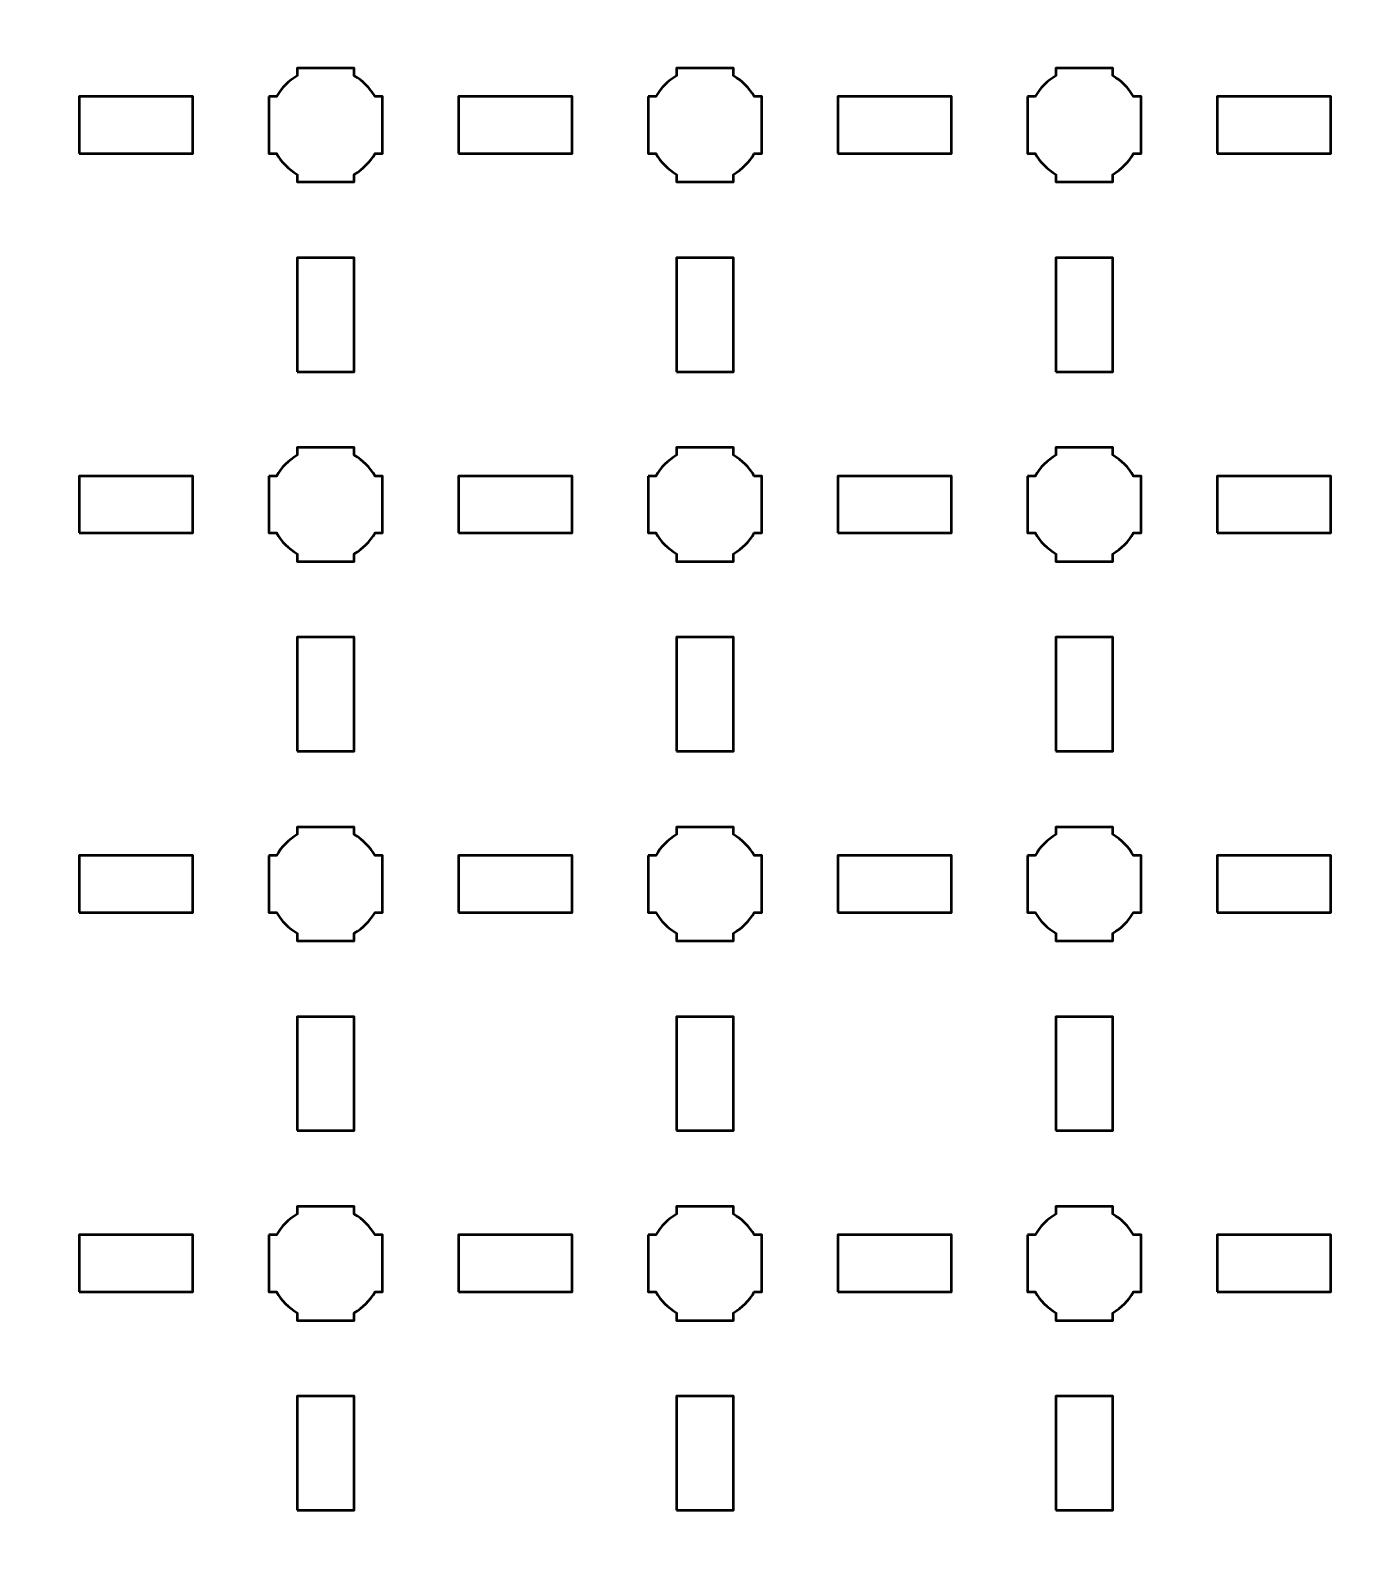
# Model space of a CAD drawing. Header units: centimetres. Extents: x -40.1 to 19.1, y -44.5 to 14.8.
# Drawn here: x -33.06 to -26, y -37.3 to -29.35 of the extents above; entities that cross this region are included whole.
import ezdxf

# ---------------------------------------------------------------- set-up
doc = ezdxf.new("R2010")
doc.units = ezdxf.units.CM
doc.header["$MEASUREMENT"] = 0
doc.layers.add('Layer 1', color=7, linetype='Continuous')

msp = doc.modelspace()

# ---------------------------------------------------------------- linework, layer by layer
at = {"layer": 'Layer 1', "lineweight": 53}
for points in [[(-32.8, -30), (-32.2, -30), (-32.2, -29.7), (-32.8, -29.7), (-32.8, -30)], [(-30.8, -30), (-30.2, -30), (-30.2, -29.7), (-30.8, -29.7), (-30.8, -30)], [(-28.8, -30), (-28.2, -30), (-28.2, -29.7), (-28.8, -29.7), (-28.8, -30)], [(-26.8, -30), (-26.2, -30), (-26.2, -29.7), (-26.8, -29.7), (-26.8, -30)], [(-31.65, -31.15), (-31.35, -31.15), (-31.35, -30.55), (-31.65, -30.55), (-31.65, -31.15)], [(-29.65, -31.15), (-29.35, -31.15), (-29.35, -30.55), (-29.65, -30.55), (-29.65, -31.15)], [(-27.65, -31.15), (-27.35, -31.15), (-27.35, -30.55), (-27.65, -30.55), (-27.65, -31.15)], [(-32.8, -32), (-32.2, -32), (-32.2, -31.7), (-32.8, -31.7), (-32.8, -32)], [(-30.8, -32), (-30.2, -32), (-30.2, -31.7), (-30.8, -31.7), (-30.8, -32)], [(-28.8, -32), (-28.2, -32), (-28.2, -31.7), (-28.8, -31.7), (-28.8, -32)], [(-26.8, -32), (-26.2, -32), (-26.2, -31.7), (-26.8, -31.7), (-26.8, -32)], [(-31.65, -33.15), (-31.35, -33.15), (-31.35, -32.55), (-31.65, -32.55), (-31.65, -33.15)], [(-29.65, -33.15), (-29.35, -33.15), (-29.35, -32.55), (-29.65, -32.55), (-29.65, -33.15)], [(-27.65, -33.15), (-27.35, -33.15), (-27.35, -32.55), (-27.65, -32.55), (-27.65, -33.15)], [(-32.8, -34), (-32.2, -34), (-32.2, -33.7), (-32.8, -33.7), (-32.8, -34)], [(-30.8, -34), (-30.2, -34), (-30.2, -33.7), (-30.8, -33.7), (-30.8, -34)], [(-28.8, -34), (-28.2, -34), (-28.2, -33.7), (-28.8, -33.7), (-28.8, -34)], [(-26.8, -34), (-26.2, -34), (-26.2, -33.7), (-26.8, -33.7), (-26.8, -34)], [(-31.65, -35.15), (-31.35, -35.15), (-31.35, -34.55), (-31.65, -34.55), (-31.65, -35.15)], [(-29.65, -35.15), (-29.35, -35.15), (-29.35, -34.55), (-29.65, -34.55), (-29.65, -35.15)], [(-27.65, -35.15), (-27.35, -35.15), (-27.35, -34.55), (-27.65, -34.55), (-27.65, -35.15)], [(-32.8, -36), (-32.2, -36), (-32.2, -35.7), (-32.8, -35.7), (-32.8, -36)], [(-30.8, -36), (-30.2, -36), (-30.2, -35.7), (-30.8, -35.7), (-30.8, -36)], [(-28.8, -36), (-28.2, -36), (-28.2, -35.7), (-28.8, -35.7), (-28.8, -36)], [(-26.8, -36), (-26.2, -36), (-26.2, -35.7), (-26.8, -35.7), (-26.8, -36)], [(-31.65, -37.15), (-31.35, -37.15), (-31.35, -36.55), (-31.65, -36.55), (-31.65, -37.15)], [(-29.65, -37.15), (-29.35, -37.15), (-29.35, -36.55), (-29.65, -36.55), (-29.65, -37.15)], [(-27.65, -37.15), (-27.35, -37.15), (-27.35, -36.55), (-27.65, -36.55), (-27.65, -37.15)]]:
    msp.add_lwpolyline(points, close=True, dxfattribs=at)
for points, knots in [([(-40.15, -44), (-40.15, -44), (-40.15, 14.3), (-40.15, 14.3), (-40.15, 14.3), (-40.15, 14.57609), (-39.92609, 14.8), (-39.65, 14.8), (-39.65, 14.8), (-39.65, 14.8), (18.65, 14.8), (18.65, 14.8), (18.65, 14.8), (18.92609, 14.8), (19.15, 14.57609), (19.15, 14.3), (19.15, 14.3), (19.15, 14.3), (19.15, -44), (19.15, -44), (19.15, -44), (19.15, -44.27609), (18.92609, -44.5), (18.65, -44.5), (18.65, -44.5), (18.65, -44.5), (-39.65, -44.5), (-39.65, -44.5), (-39.65, -44.5), (-39.92609, -44.5), (-40.15, -44.27609), (-40.15, -44)], [0, 0, 0, 0, 0.125, 0.125, 0.125, 0.125, 0.25, 0.25, 0.25, 0.25, 0.375, 0.375, 0.375, 0.375, 0.5, 0.5, 0.5, 0.5, 0.625, 0.625, 0.625, 0.625, 0.75, 0.75, 0.75, 0.75, 0.875, 0.875, 0.875, 0.875, 1, 1, 1, 1]), ([(-31.8, -29.7), (-31.8, -29.7), (-31.75985, -29.7), (-31.75985, -29.7), (-31.75985, -29.7), (-31.7335, -29.65447), (-31.69553, -29.6165), (-31.65, -29.59015), (-31.65, -29.59015), (-31.65, -29.59015), (-31.65, -29.55), (-31.65, -29.55), (-31.65, -29.55), (-31.65, -29.55), (-31.5, -29.55), (-31.5, -29.55), (-31.5, -29.55), (-31.5, -29.55), (-31.35, -29.55), (-31.35, -29.55), (-31.35, -29.55), (-31.35, -29.55), (-31.35, -29.59015), (-31.35, -29.59015), (-31.35, -29.59015), (-31.30447, -29.6165), (-31.2665, -29.65447), (-31.24015, -29.7), (-31.24015, -29.7), (-31.24015, -29.7), (-31.2, -29.7), (-31.2, -29.7), (-31.2, -29.7), (-31.2, -29.7), (-31.2, -29.85), (-31.2, -29.85), (-31.2, -29.85), (-31.2, -29.85), (-31.2, -30), (-31.2, -30), (-31.2, -30), (-31.2, -30), (-31.24015, -30), (-31.24015, -30), (-31.24015, -30), (-31.2665, -30.04553), (-31.30447, -30.0835), (-31.35, -30.10985), (-31.35, -30.10985), (-31.35, -30.10985), (-31.35, -30.15), (-31.35, -30.15), (-31.35, -30.15), (-31.35, -30.15), (-31.5, -30.15), (-31.5, -30.15), (-31.5, -30.15), (-31.5, -30.15), (-31.65, -30.15), (-31.65, -30.15), (-31.65, -30.15), (-31.65, -30.15), (-31.65, -30.10985), (-31.65, -30.10985), (-31.65, -30.10985), (-31.69553, -30.0835), (-31.7335, -30.04553), (-31.75985, -30), (-31.75985, -30), (-31.75985, -30), (-31.8, -30), (-31.8, -30), (-31.8, -30), (-31.8, -30), (-31.8, -29.85), (-31.8, -29.85), (-31.8, -29.85), (-31.8, -29.85), (-31.8, -29.7), (-31.8, -29.7)], [0, 0, 0, 0, 0.05, 0.05, 0.05, 0.05, 0.1, 0.1, 0.1, 0.1, 0.15, 0.15, 0.15, 0.15, 0.2, 0.2, 0.2, 0.2, 0.25, 0.25, 0.25, 0.25, 0.3, 0.3, 0.3, 0.3, 0.35, 0.35, 0.35, 0.35, 0.4, 0.4, 0.4, 0.4, 0.45, 0.45, 0.45, 0.45, 0.5, 0.5, 0.5, 0.5, 0.55, 0.55, 0.55, 0.55, 0.6, 0.6, 0.6, 0.6, 0.65, 0.65, 0.65, 0.65, 0.7, 0.7, 0.7, 0.7, 0.75, 0.75, 0.75, 0.75, 0.8, 0.8, 0.8, 0.8, 0.85, 0.85, 0.85, 0.85, 0.9, 0.9, 0.9, 0.9, 0.95, 0.95, 0.95, 0.95, 1, 1, 1, 1]), ([(-29.8, -29.7), (-29.8, -29.7), (-29.75985, -29.7), (-29.75985, -29.7), (-29.75985, -29.7), (-29.7335, -29.65447), (-29.69553, -29.6165), (-29.65, -29.59015), (-29.65, -29.59015), (-29.65, -29.59015), (-29.65, -29.55), (-29.65, -29.55), (-29.65, -29.55), (-29.65, -29.55), (-29.5, -29.55), (-29.5, -29.55), (-29.5, -29.55), (-29.5, -29.55), (-29.35, -29.55), (-29.35, -29.55), (-29.35, -29.55), (-29.35, -29.55), (-29.35, -29.59015), (-29.35, -29.59015), (-29.35, -29.59015), (-29.30447, -29.6165), (-29.2665, -29.65447), (-29.24015, -29.7), (-29.24015, -29.7), (-29.24015, -29.7), (-29.2, -29.7), (-29.2, -29.7), (-29.2, -29.7), (-29.2, -29.7), (-29.2, -29.85), (-29.2, -29.85), (-29.2, -29.85), (-29.2, -29.85), (-29.2, -30), (-29.2, -30), (-29.2, -30), (-29.2, -30), (-29.24015, -30), (-29.24015, -30), (-29.24015, -30), (-29.2665, -30.04553), (-29.30447, -30.0835), (-29.35, -30.10985), (-29.35, -30.10985), (-29.35, -30.10985), (-29.35, -30.15), (-29.35, -30.15), (-29.35, -30.15), (-29.35, -30.15), (-29.5, -30.15), (-29.5, -30.15), (-29.5, -30.15), (-29.5, -30.15), (-29.65, -30.15), (-29.65, -30.15), (-29.65, -30.15), (-29.65, -30.15), (-29.65, -30.10985), (-29.65, -30.10985), (-29.65, -30.10985), (-29.69553, -30.0835), (-29.7335, -30.04553), (-29.75985, -30), (-29.75985, -30), (-29.75985, -30), (-29.8, -30), (-29.8, -30), (-29.8, -30), (-29.8, -30), (-29.8, -29.85), (-29.8, -29.85), (-29.8, -29.85), (-29.8, -29.85), (-29.8, -29.7), (-29.8, -29.7)], [0, 0, 0, 0, 0.05, 0.05, 0.05, 0.05, 0.1, 0.1, 0.1, 0.1, 0.15, 0.15, 0.15, 0.15, 0.2, 0.2, 0.2, 0.2, 0.25, 0.25, 0.25, 0.25, 0.3, 0.3, 0.3, 0.3, 0.35, 0.35, 0.35, 0.35, 0.4, 0.4, 0.4, 0.4, 0.45, 0.45, 0.45, 0.45, 0.5, 0.5, 0.5, 0.5, 0.55, 0.55, 0.55, 0.55, 0.6, 0.6, 0.6, 0.6, 0.65, 0.65, 0.65, 0.65, 0.7, 0.7, 0.7, 0.7, 0.75, 0.75, 0.75, 0.75, 0.8, 0.8, 0.8, 0.8, 0.85, 0.85, 0.85, 0.85, 0.9, 0.9, 0.9, 0.9, 0.95, 0.95, 0.95, 0.95, 1, 1, 1, 1]), ([(-27.8, -29.7), (-27.8, -29.7), (-27.75985, -29.7), (-27.75985, -29.7), (-27.75985, -29.7), (-27.7335, -29.65447), (-27.69553, -29.6165), (-27.65, -29.59015), (-27.65, -29.59015), (-27.65, -29.59015), (-27.65, -29.55), (-27.65, -29.55), (-27.65, -29.55), (-27.65, -29.55), (-27.5, -29.55), (-27.5, -29.55), (-27.5, -29.55), (-27.5, -29.55), (-27.35, -29.55), (-27.35, -29.55), (-27.35, -29.55), (-27.35, -29.55), (-27.35, -29.59015), (-27.35, -29.59015), (-27.35, -29.59015), (-27.30447, -29.6165), (-27.2665, -29.65447), (-27.24015, -29.7), (-27.24015, -29.7), (-27.24015, -29.7), (-27.2, -29.7), (-27.2, -29.7), (-27.2, -29.7), (-27.2, -29.7), (-27.2, -29.85), (-27.2, -29.85), (-27.2, -29.85), (-27.2, -29.85), (-27.2, -30), (-27.2, -30), (-27.2, -30), (-27.2, -30), (-27.24015, -30), (-27.24015, -30), (-27.24015, -30), (-27.2665, -30.04553), (-27.30447, -30.0835), (-27.35, -30.10985), (-27.35, -30.10985), (-27.35, -30.10985), (-27.35, -30.15), (-27.35, -30.15), (-27.35, -30.15), (-27.35, -30.15), (-27.5, -30.15), (-27.5, -30.15), (-27.5, -30.15), (-27.5, -30.15), (-27.65, -30.15), (-27.65, -30.15), (-27.65, -30.15), (-27.65, -30.15), (-27.65, -30.10985), (-27.65, -30.10985), (-27.65, -30.10985), (-27.69553, -30.0835), (-27.7335, -30.04553), (-27.75985, -30), (-27.75985, -30), (-27.75985, -30), (-27.8, -30), (-27.8, -30), (-27.8, -30), (-27.8, -30), (-27.8, -29.85), (-27.8, -29.85), (-27.8, -29.85), (-27.8, -29.85), (-27.8, -29.7), (-27.8, -29.7)], [0, 0, 0, 0, 0.05, 0.05, 0.05, 0.05, 0.1, 0.1, 0.1, 0.1, 0.15, 0.15, 0.15, 0.15, 0.2, 0.2, 0.2, 0.2, 0.25, 0.25, 0.25, 0.25, 0.3, 0.3, 0.3, 0.3, 0.35, 0.35, 0.35, 0.35, 0.4, 0.4, 0.4, 0.4, 0.45, 0.45, 0.45, 0.45, 0.5, 0.5, 0.5, 0.5, 0.55, 0.55, 0.55, 0.55, 0.6, 0.6, 0.6, 0.6, 0.65, 0.65, 0.65, 0.65, 0.7, 0.7, 0.7, 0.7, 0.75, 0.75, 0.75, 0.75, 0.8, 0.8, 0.8, 0.8, 0.85, 0.85, 0.85, 0.85, 0.9, 0.9, 0.9, 0.9, 0.95, 0.95, 0.95, 0.95, 1, 1, 1, 1]), ([(-31.8, -31.7), (-31.8, -31.7), (-31.75985, -31.7), (-31.75985, -31.7), (-31.75985, -31.7), (-31.7335, -31.65447), (-31.69553, -31.6165), (-31.65, -31.59015), (-31.65, -31.59015), (-31.65, -31.59015), (-31.65, -31.55), (-31.65, -31.55), (-31.65, -31.55), (-31.65, -31.55), (-31.5, -31.55), (-31.5, -31.55), (-31.5, -31.55), (-31.5, -31.55), (-31.35, -31.55), (-31.35, -31.55), (-31.35, -31.55), (-31.35, -31.55), (-31.35, -31.59015), (-31.35, -31.59015), (-31.35, -31.59015), (-31.30447, -31.6165), (-31.2665, -31.65447), (-31.24015, -31.7), (-31.24015, -31.7), (-31.24015, -31.7), (-31.2, -31.7), (-31.2, -31.7), (-31.2, -31.7), (-31.2, -31.7), (-31.2, -31.85), (-31.2, -31.85), (-31.2, -31.85), (-31.2, -31.85), (-31.2, -32), (-31.2, -32), (-31.2, -32), (-31.2, -32), (-31.24015, -32), (-31.24015, -32), (-31.24015, -32), (-31.2665, -32.04553), (-31.30447, -32.0835), (-31.35, -32.10985), (-31.35, -32.10985), (-31.35, -32.10985), (-31.35, -32.15), (-31.35, -32.15), (-31.35, -32.15), (-31.35, -32.15), (-31.5, -32.15), (-31.5, -32.15), (-31.5, -32.15), (-31.5, -32.15), (-31.65, -32.15), (-31.65, -32.15), (-31.65, -32.15), (-31.65, -32.15), (-31.65, -32.10985), (-31.65, -32.10985), (-31.65, -32.10985), (-31.69553, -32.0835), (-31.7335, -32.04553), (-31.75985, -32), (-31.75985, -32), (-31.75985, -32), (-31.8, -32), (-31.8, -32), (-31.8, -32), (-31.8, -32), (-31.8, -31.85), (-31.8, -31.85), (-31.8, -31.85), (-31.8, -31.85), (-31.8, -31.7), (-31.8, -31.7)], [0, 0, 0, 0, 0.05, 0.05, 0.05, 0.05, 0.1, 0.1, 0.1, 0.1, 0.15, 0.15, 0.15, 0.15, 0.2, 0.2, 0.2, 0.2, 0.25, 0.25, 0.25, 0.25, 0.3, 0.3, 0.3, 0.3, 0.35, 0.35, 0.35, 0.35, 0.4, 0.4, 0.4, 0.4, 0.45, 0.45, 0.45, 0.45, 0.5, 0.5, 0.5, 0.5, 0.55, 0.55, 0.55, 0.55, 0.6, 0.6, 0.6, 0.6, 0.65, 0.65, 0.65, 0.65, 0.7, 0.7, 0.7, 0.7, 0.75, 0.75, 0.75, 0.75, 0.8, 0.8, 0.8, 0.8, 0.85, 0.85, 0.85, 0.85, 0.9, 0.9, 0.9, 0.9, 0.95, 0.95, 0.95, 0.95, 1, 1, 1, 1]), ([(-29.8, -31.7), (-29.8, -31.7), (-29.75985, -31.7), (-29.75985, -31.7), (-29.75985, -31.7), (-29.7335, -31.65447), (-29.69553, -31.6165), (-29.65, -31.59015), (-29.65, -31.59015), (-29.65, -31.59015), (-29.65, -31.55), (-29.65, -31.55), (-29.65, -31.55), (-29.65, -31.55), (-29.5, -31.55), (-29.5, -31.55), (-29.5, -31.55), (-29.5, -31.55), (-29.35, -31.55), (-29.35, -31.55), (-29.35, -31.55), (-29.35, -31.55), (-29.35, -31.59015), (-29.35, -31.59015), (-29.35, -31.59015), (-29.30447, -31.6165), (-29.2665, -31.65447), (-29.24015, -31.7), (-29.24015, -31.7), (-29.24015, -31.7), (-29.2, -31.7), (-29.2, -31.7), (-29.2, -31.7), (-29.2, -31.7), (-29.2, -31.85), (-29.2, -31.85), (-29.2, -31.85), (-29.2, -31.85), (-29.2, -32), (-29.2, -32), (-29.2, -32), (-29.2, -32), (-29.24015, -32), (-29.24015, -32), (-29.24015, -32), (-29.2665, -32.04553), (-29.30447, -32.0835), (-29.35, -32.10985), (-29.35, -32.10985), (-29.35, -32.10985), (-29.35, -32.15), (-29.35, -32.15), (-29.35, -32.15), (-29.35, -32.15), (-29.5, -32.15), (-29.5, -32.15), (-29.5, -32.15), (-29.5, -32.15), (-29.65, -32.15), (-29.65, -32.15), (-29.65, -32.15), (-29.65, -32.15), (-29.65, -32.10985), (-29.65, -32.10985), (-29.65, -32.10985), (-29.69553, -32.0835), (-29.7335, -32.04553), (-29.75985, -32), (-29.75985, -32), (-29.75985, -32), (-29.8, -32), (-29.8, -32), (-29.8, -32), (-29.8, -32), (-29.8, -31.85), (-29.8, -31.85), (-29.8, -31.85), (-29.8, -31.85), (-29.8, -31.7), (-29.8, -31.7)], [0, 0, 0, 0, 0.05, 0.05, 0.05, 0.05, 0.1, 0.1, 0.1, 0.1, 0.15, 0.15, 0.15, 0.15, 0.2, 0.2, 0.2, 0.2, 0.25, 0.25, 0.25, 0.25, 0.3, 0.3, 0.3, 0.3, 0.35, 0.35, 0.35, 0.35, 0.4, 0.4, 0.4, 0.4, 0.45, 0.45, 0.45, 0.45, 0.5, 0.5, 0.5, 0.5, 0.55, 0.55, 0.55, 0.55, 0.6, 0.6, 0.6, 0.6, 0.65, 0.65, 0.65, 0.65, 0.7, 0.7, 0.7, 0.7, 0.75, 0.75, 0.75, 0.75, 0.8, 0.8, 0.8, 0.8, 0.85, 0.85, 0.85, 0.85, 0.9, 0.9, 0.9, 0.9, 0.95, 0.95, 0.95, 0.95, 1, 1, 1, 1]), ([(-27.8, -31.7), (-27.8, -31.7), (-27.75985, -31.7), (-27.75985, -31.7), (-27.75985, -31.7), (-27.7335, -31.65447), (-27.69553, -31.6165), (-27.65, -31.59015), (-27.65, -31.59015), (-27.65, -31.59015), (-27.65, -31.55), (-27.65, -31.55), (-27.65, -31.55), (-27.65, -31.55), (-27.5, -31.55), (-27.5, -31.55), (-27.5, -31.55), (-27.5, -31.55), (-27.35, -31.55), (-27.35, -31.55), (-27.35, -31.55), (-27.35, -31.55), (-27.35, -31.59015), (-27.35, -31.59015), (-27.35, -31.59015), (-27.30447, -31.6165), (-27.2665, -31.65447), (-27.24015, -31.7), (-27.24015, -31.7), (-27.24015, -31.7), (-27.2, -31.7), (-27.2, -31.7), (-27.2, -31.7), (-27.2, -31.7), (-27.2, -31.85), (-27.2, -31.85), (-27.2, -31.85), (-27.2, -31.85), (-27.2, -32), (-27.2, -32), (-27.2, -32), (-27.2, -32), (-27.24015, -32), (-27.24015, -32), (-27.24015, -32), (-27.2665, -32.04553), (-27.30447, -32.0835), (-27.35, -32.10985), (-27.35, -32.10985), (-27.35, -32.10985), (-27.35, -32.15), (-27.35, -32.15), (-27.35, -32.15), (-27.35, -32.15), (-27.5, -32.15), (-27.5, -32.15), (-27.5, -32.15), (-27.5, -32.15), (-27.65, -32.15), (-27.65, -32.15), (-27.65, -32.15), (-27.65, -32.15), (-27.65, -32.10985), (-27.65, -32.10985), (-27.65, -32.10985), (-27.69553, -32.0835), (-27.7335, -32.04553), (-27.75985, -32), (-27.75985, -32), (-27.75985, -32), (-27.8, -32), (-27.8, -32), (-27.8, -32), (-27.8, -32), (-27.8, -31.85), (-27.8, -31.85), (-27.8, -31.85), (-27.8, -31.85), (-27.8, -31.7), (-27.8, -31.7)], [0, 0, 0, 0, 0.05, 0.05, 0.05, 0.05, 0.1, 0.1, 0.1, 0.1, 0.15, 0.15, 0.15, 0.15, 0.2, 0.2, 0.2, 0.2, 0.25, 0.25, 0.25, 0.25, 0.3, 0.3, 0.3, 0.3, 0.35, 0.35, 0.35, 0.35, 0.4, 0.4, 0.4, 0.4, 0.45, 0.45, 0.45, 0.45, 0.5, 0.5, 0.5, 0.5, 0.55, 0.55, 0.55, 0.55, 0.6, 0.6, 0.6, 0.6, 0.65, 0.65, 0.65, 0.65, 0.7, 0.7, 0.7, 0.7, 0.75, 0.75, 0.75, 0.75, 0.8, 0.8, 0.8, 0.8, 0.85, 0.85, 0.85, 0.85, 0.9, 0.9, 0.9, 0.9, 0.95, 0.95, 0.95, 0.95, 1, 1, 1, 1]), ([(-31.8, -33.7), (-31.8, -33.7), (-31.75985, -33.7), (-31.75985, -33.7), (-31.75985, -33.7), (-31.7335, -33.65447), (-31.69553, -33.6165), (-31.65, -33.59015), (-31.65, -33.59015), (-31.65, -33.59015), (-31.65, -33.55), (-31.65, -33.55), (-31.65, -33.55), (-31.65, -33.55), (-31.5, -33.55), (-31.5, -33.55), (-31.5, -33.55), (-31.5, -33.55), (-31.35, -33.55), (-31.35, -33.55), (-31.35, -33.55), (-31.35, -33.55), (-31.35, -33.59015), (-31.35, -33.59015), (-31.35, -33.59015), (-31.30447, -33.6165), (-31.2665, -33.65447), (-31.24015, -33.7), (-31.24015, -33.7), (-31.24015, -33.7), (-31.2, -33.7), (-31.2, -33.7), (-31.2, -33.7), (-31.2, -33.7), (-31.2, -33.85), (-31.2, -33.85), (-31.2, -33.85), (-31.2, -33.85), (-31.2, -34), (-31.2, -34), (-31.2, -34), (-31.2, -34), (-31.24015, -34), (-31.24015, -34), (-31.24015, -34), (-31.2665, -34.04553), (-31.30447, -34.0835), (-31.35, -34.10985), (-31.35, -34.10985), (-31.35, -34.10985), (-31.35, -34.15), (-31.35, -34.15), (-31.35, -34.15), (-31.35, -34.15), (-31.5, -34.15), (-31.5, -34.15), (-31.5, -34.15), (-31.5, -34.15), (-31.65, -34.15), (-31.65, -34.15), (-31.65, -34.15), (-31.65, -34.15), (-31.65, -34.10985), (-31.65, -34.10985), (-31.65, -34.10985), (-31.69553, -34.0835), (-31.7335, -34.04553), (-31.75985, -34), (-31.75985, -34), (-31.75985, -34), (-31.8, -34), (-31.8, -34), (-31.8, -34), (-31.8, -34), (-31.8, -33.85), (-31.8, -33.85), (-31.8, -33.85), (-31.8, -33.85), (-31.8, -33.7), (-31.8, -33.7)], [0, 0, 0, 0, 0.05, 0.05, 0.05, 0.05, 0.1, 0.1, 0.1, 0.1, 0.15, 0.15, 0.15, 0.15, 0.2, 0.2, 0.2, 0.2, 0.25, 0.25, 0.25, 0.25, 0.3, 0.3, 0.3, 0.3, 0.35, 0.35, 0.35, 0.35, 0.4, 0.4, 0.4, 0.4, 0.45, 0.45, 0.45, 0.45, 0.5, 0.5, 0.5, 0.5, 0.55, 0.55, 0.55, 0.55, 0.6, 0.6, 0.6, 0.6, 0.65, 0.65, 0.65, 0.65, 0.7, 0.7, 0.7, 0.7, 0.75, 0.75, 0.75, 0.75, 0.8, 0.8, 0.8, 0.8, 0.85, 0.85, 0.85, 0.85, 0.9, 0.9, 0.9, 0.9, 0.95, 0.95, 0.95, 0.95, 1, 1, 1, 1]), ([(-29.8, -33.7), (-29.8, -33.7), (-29.75985, -33.7), (-29.75985, -33.7), (-29.75985, -33.7), (-29.7335, -33.65447), (-29.69553, -33.6165), (-29.65, -33.59015), (-29.65, -33.59015), (-29.65, -33.59015), (-29.65, -33.55), (-29.65, -33.55), (-29.65, -33.55), (-29.65, -33.55), (-29.5, -33.55), (-29.5, -33.55), (-29.5, -33.55), (-29.5, -33.55), (-29.35, -33.55), (-29.35, -33.55), (-29.35, -33.55), (-29.35, -33.55), (-29.35, -33.59015), (-29.35, -33.59015), (-29.35, -33.59015), (-29.30447, -33.6165), (-29.2665, -33.65447), (-29.24015, -33.7), (-29.24015, -33.7), (-29.24015, -33.7), (-29.2, -33.7), (-29.2, -33.7), (-29.2, -33.7), (-29.2, -33.7), (-29.2, -33.85), (-29.2, -33.85), (-29.2, -33.85), (-29.2, -33.85), (-29.2, -34), (-29.2, -34), (-29.2, -34), (-29.2, -34), (-29.24015, -34), (-29.24015, -34), (-29.24015, -34), (-29.2665, -34.04553), (-29.30447, -34.0835), (-29.35, -34.10985), (-29.35, -34.10985), (-29.35, -34.10985), (-29.35, -34.15), (-29.35, -34.15), (-29.35, -34.15), (-29.35, -34.15), (-29.5, -34.15), (-29.5, -34.15), (-29.5, -34.15), (-29.5, -34.15), (-29.65, -34.15), (-29.65, -34.15), (-29.65, -34.15), (-29.65, -34.15), (-29.65, -34.10985), (-29.65, -34.10985), (-29.65, -34.10985), (-29.69553, -34.0835), (-29.7335, -34.04553), (-29.75985, -34), (-29.75985, -34), (-29.75985, -34), (-29.8, -34), (-29.8, -34), (-29.8, -34), (-29.8, -34), (-29.8, -33.85), (-29.8, -33.85), (-29.8, -33.85), (-29.8, -33.85), (-29.8, -33.7), (-29.8, -33.7)], [0, 0, 0, 0, 0.05, 0.05, 0.05, 0.05, 0.1, 0.1, 0.1, 0.1, 0.15, 0.15, 0.15, 0.15, 0.2, 0.2, 0.2, 0.2, 0.25, 0.25, 0.25, 0.25, 0.3, 0.3, 0.3, 0.3, 0.35, 0.35, 0.35, 0.35, 0.4, 0.4, 0.4, 0.4, 0.45, 0.45, 0.45, 0.45, 0.5, 0.5, 0.5, 0.5, 0.55, 0.55, 0.55, 0.55, 0.6, 0.6, 0.6, 0.6, 0.65, 0.65, 0.65, 0.65, 0.7, 0.7, 0.7, 0.7, 0.75, 0.75, 0.75, 0.75, 0.8, 0.8, 0.8, 0.8, 0.85, 0.85, 0.85, 0.85, 0.9, 0.9, 0.9, 0.9, 0.95, 0.95, 0.95, 0.95, 1, 1, 1, 1]), ([(-27.8, -33.7), (-27.8, -33.7), (-27.75985, -33.7), (-27.75985, -33.7), (-27.75985, -33.7), (-27.7335, -33.65447), (-27.69553, -33.6165), (-27.65, -33.59015), (-27.65, -33.59015), (-27.65, -33.59015), (-27.65, -33.55), (-27.65, -33.55), (-27.65, -33.55), (-27.65, -33.55), (-27.5, -33.55), (-27.5, -33.55), (-27.5, -33.55), (-27.5, -33.55), (-27.35, -33.55), (-27.35, -33.55), (-27.35, -33.55), (-27.35, -33.55), (-27.35, -33.59015), (-27.35, -33.59015), (-27.35, -33.59015), (-27.30447, -33.6165), (-27.2665, -33.65447), (-27.24015, -33.7), (-27.24015, -33.7), (-27.24015, -33.7), (-27.2, -33.7), (-27.2, -33.7), (-27.2, -33.7), (-27.2, -33.7), (-27.2, -33.85), (-27.2, -33.85), (-27.2, -33.85), (-27.2, -33.85), (-27.2, -34), (-27.2, -34), (-27.2, -34), (-27.2, -34), (-27.24015, -34), (-27.24015, -34), (-27.24015, -34), (-27.2665, -34.04553), (-27.30447, -34.0835), (-27.35, -34.10985), (-27.35, -34.10985), (-27.35, -34.10985), (-27.35, -34.15), (-27.35, -34.15), (-27.35, -34.15), (-27.35, -34.15), (-27.5, -34.15), (-27.5, -34.15), (-27.5, -34.15), (-27.5, -34.15), (-27.65, -34.15), (-27.65, -34.15), (-27.65, -34.15), (-27.65, -34.15), (-27.65, -34.10985), (-27.65, -34.10985), (-27.65, -34.10985), (-27.69553, -34.0835), (-27.7335, -34.04553), (-27.75985, -34), (-27.75985, -34), (-27.75985, -34), (-27.8, -34), (-27.8, -34), (-27.8, -34), (-27.8, -34), (-27.8, -33.85), (-27.8, -33.85), (-27.8, -33.85), (-27.8, -33.85), (-27.8, -33.7), (-27.8, -33.7)], [0, 0, 0, 0, 0.05, 0.05, 0.05, 0.05, 0.1, 0.1, 0.1, 0.1, 0.15, 0.15, 0.15, 0.15, 0.2, 0.2, 0.2, 0.2, 0.25, 0.25, 0.25, 0.25, 0.3, 0.3, 0.3, 0.3, 0.35, 0.35, 0.35, 0.35, 0.4, 0.4, 0.4, 0.4, 0.45, 0.45, 0.45, 0.45, 0.5, 0.5, 0.5, 0.5, 0.55, 0.55, 0.55, 0.55, 0.6, 0.6, 0.6, 0.6, 0.65, 0.65, 0.65, 0.65, 0.7, 0.7, 0.7, 0.7, 0.75, 0.75, 0.75, 0.75, 0.8, 0.8, 0.8, 0.8, 0.85, 0.85, 0.85, 0.85, 0.9, 0.9, 0.9, 0.9, 0.95, 0.95, 0.95, 0.95, 1, 1, 1, 1]), ([(-31.8, -35.7), (-31.8, -35.7), (-31.75985, -35.7), (-31.75985, -35.7), (-31.75985, -35.7), (-31.7335, -35.65447), (-31.69553, -35.6165), (-31.65, -35.59015), (-31.65, -35.59015), (-31.65, -35.59015), (-31.65, -35.55), (-31.65, -35.55), (-31.65, -35.55), (-31.65, -35.55), (-31.5, -35.55), (-31.5, -35.55), (-31.5, -35.55), (-31.5, -35.55), (-31.35, -35.55), (-31.35, -35.55), (-31.35, -35.55), (-31.35, -35.55), (-31.35, -35.59015), (-31.35, -35.59015), (-31.35, -35.59015), (-31.30447, -35.6165), (-31.2665, -35.65447), (-31.24015, -35.7), (-31.24015, -35.7), (-31.24015, -35.7), (-31.2, -35.7), (-31.2, -35.7), (-31.2, -35.7), (-31.2, -35.7), (-31.2, -35.85), (-31.2, -35.85), (-31.2, -35.85), (-31.2, -35.85), (-31.2, -36), (-31.2, -36), (-31.2, -36), (-31.2, -36), (-31.24015, -36), (-31.24015, -36), (-31.24015, -36), (-31.2665, -36.04553), (-31.30447, -36.0835), (-31.35, -36.10985), (-31.35, -36.10985), (-31.35, -36.10985), (-31.35, -36.15), (-31.35, -36.15), (-31.35, -36.15), (-31.35, -36.15), (-31.5, -36.15), (-31.5, -36.15), (-31.5, -36.15), (-31.5, -36.15), (-31.65, -36.15), (-31.65, -36.15), (-31.65, -36.15), (-31.65, -36.15), (-31.65, -36.10985), (-31.65, -36.10985), (-31.65, -36.10985), (-31.69553, -36.0835), (-31.7335, -36.04553), (-31.75985, -36), (-31.75985, -36), (-31.75985, -36), (-31.8, -36), (-31.8, -36), (-31.8, -36), (-31.8, -36), (-31.8, -35.85), (-31.8, -35.85), (-31.8, -35.85), (-31.8, -35.85), (-31.8, -35.7), (-31.8, -35.7)], [0, 0, 0, 0, 0.05, 0.05, 0.05, 0.05, 0.1, 0.1, 0.1, 0.1, 0.15, 0.15, 0.15, 0.15, 0.2, 0.2, 0.2, 0.2, 0.25, 0.25, 0.25, 0.25, 0.3, 0.3, 0.3, 0.3, 0.35, 0.35, 0.35, 0.35, 0.4, 0.4, 0.4, 0.4, 0.45, 0.45, 0.45, 0.45, 0.5, 0.5, 0.5, 0.5, 0.55, 0.55, 0.55, 0.55, 0.6, 0.6, 0.6, 0.6, 0.65, 0.65, 0.65, 0.65, 0.7, 0.7, 0.7, 0.7, 0.75, 0.75, 0.75, 0.75, 0.8, 0.8, 0.8, 0.8, 0.85, 0.85, 0.85, 0.85, 0.9, 0.9, 0.9, 0.9, 0.95, 0.95, 0.95, 0.95, 1, 1, 1, 1]), ([(-29.8, -35.7), (-29.8, -35.7), (-29.75985, -35.7), (-29.75985, -35.7), (-29.75985, -35.7), (-29.7335, -35.65447), (-29.69553, -35.6165), (-29.65, -35.59015), (-29.65, -35.59015), (-29.65, -35.59015), (-29.65, -35.55), (-29.65, -35.55), (-29.65, -35.55), (-29.65, -35.55), (-29.5, -35.55), (-29.5, -35.55), (-29.5, -35.55), (-29.5, -35.55), (-29.35, -35.55), (-29.35, -35.55), (-29.35, -35.55), (-29.35, -35.55), (-29.35, -35.59015), (-29.35, -35.59015), (-29.35, -35.59015), (-29.30447, -35.6165), (-29.2665, -35.65447), (-29.24015, -35.7), (-29.24015, -35.7), (-29.24015, -35.7), (-29.2, -35.7), (-29.2, -35.7), (-29.2, -35.7), (-29.2, -35.7), (-29.2, -35.85), (-29.2, -35.85), (-29.2, -35.85), (-29.2, -35.85), (-29.2, -36), (-29.2, -36), (-29.2, -36), (-29.2, -36), (-29.24015, -36), (-29.24015, -36), (-29.24015, -36), (-29.2665, -36.04553), (-29.30447, -36.0835), (-29.35, -36.10985), (-29.35, -36.10985), (-29.35, -36.10985), (-29.35, -36.15), (-29.35, -36.15), (-29.35, -36.15), (-29.35, -36.15), (-29.5, -36.15), (-29.5, -36.15), (-29.5, -36.15), (-29.5, -36.15), (-29.65, -36.15), (-29.65, -36.15), (-29.65, -36.15), (-29.65, -36.15), (-29.65, -36.10985), (-29.65, -36.10985), (-29.65, -36.10985), (-29.69553, -36.0835), (-29.7335, -36.04553), (-29.75985, -36), (-29.75985, -36), (-29.75985, -36), (-29.8, -36), (-29.8, -36), (-29.8, -36), (-29.8, -36), (-29.8, -35.85), (-29.8, -35.85), (-29.8, -35.85), (-29.8, -35.85), (-29.8, -35.7), (-29.8, -35.7)], [0, 0, 0, 0, 0.05, 0.05, 0.05, 0.05, 0.1, 0.1, 0.1, 0.1, 0.15, 0.15, 0.15, 0.15, 0.2, 0.2, 0.2, 0.2, 0.25, 0.25, 0.25, 0.25, 0.3, 0.3, 0.3, 0.3, 0.35, 0.35, 0.35, 0.35, 0.4, 0.4, 0.4, 0.4, 0.45, 0.45, 0.45, 0.45, 0.5, 0.5, 0.5, 0.5, 0.55, 0.55, 0.55, 0.55, 0.6, 0.6, 0.6, 0.6, 0.65, 0.65, 0.65, 0.65, 0.7, 0.7, 0.7, 0.7, 0.75, 0.75, 0.75, 0.75, 0.8, 0.8, 0.8, 0.8, 0.85, 0.85, 0.85, 0.85, 0.9, 0.9, 0.9, 0.9, 0.95, 0.95, 0.95, 0.95, 1, 1, 1, 1]), ([(-27.8, -35.7), (-27.8, -35.7), (-27.75985, -35.7), (-27.75985, -35.7), (-27.75985, -35.7), (-27.7335, -35.65447), (-27.69553, -35.6165), (-27.65, -35.59015), (-27.65, -35.59015), (-27.65, -35.59015), (-27.65, -35.55), (-27.65, -35.55), (-27.65, -35.55), (-27.65, -35.55), (-27.5, -35.55), (-27.5, -35.55), (-27.5, -35.55), (-27.5, -35.55), (-27.35, -35.55), (-27.35, -35.55), (-27.35, -35.55), (-27.35, -35.55), (-27.35, -35.59015), (-27.35, -35.59015), (-27.35, -35.59015), (-27.30447, -35.6165), (-27.2665, -35.65447), (-27.24015, -35.7), (-27.24015, -35.7), (-27.24015, -35.7), (-27.2, -35.7), (-27.2, -35.7), (-27.2, -35.7), (-27.2, -35.7), (-27.2, -35.85), (-27.2, -35.85), (-27.2, -35.85), (-27.2, -35.85), (-27.2, -36), (-27.2, -36), (-27.2, -36), (-27.2, -36), (-27.24015, -36), (-27.24015, -36), (-27.24015, -36), (-27.2665, -36.04553), (-27.30447, -36.0835), (-27.35, -36.10985), (-27.35, -36.10985), (-27.35, -36.10985), (-27.35, -36.15), (-27.35, -36.15), (-27.35, -36.15), (-27.35, -36.15), (-27.5, -36.15), (-27.5, -36.15), (-27.5, -36.15), (-27.5, -36.15), (-27.65, -36.15), (-27.65, -36.15), (-27.65, -36.15), (-27.65, -36.15), (-27.65, -36.10985), (-27.65, -36.10985), (-27.65, -36.10985), (-27.69553, -36.0835), (-27.7335, -36.04553), (-27.75985, -36), (-27.75985, -36), (-27.75985, -36), (-27.8, -36), (-27.8, -36), (-27.8, -36), (-27.8, -36), (-27.8, -35.85), (-27.8, -35.85), (-27.8, -35.85), (-27.8, -35.85), (-27.8, -35.7), (-27.8, -35.7)], [0, 0, 0, 0, 0.05, 0.05, 0.05, 0.05, 0.1, 0.1, 0.1, 0.1, 0.15, 0.15, 0.15, 0.15, 0.2, 0.2, 0.2, 0.2, 0.25, 0.25, 0.25, 0.25, 0.3, 0.3, 0.3, 0.3, 0.35, 0.35, 0.35, 0.35, 0.4, 0.4, 0.4, 0.4, 0.45, 0.45, 0.45, 0.45, 0.5, 0.5, 0.5, 0.5, 0.55, 0.55, 0.55, 0.55, 0.6, 0.6, 0.6, 0.6, 0.65, 0.65, 0.65, 0.65, 0.7, 0.7, 0.7, 0.7, 0.75, 0.75, 0.75, 0.75, 0.8, 0.8, 0.8, 0.8, 0.85, 0.85, 0.85, 0.85, 0.9, 0.9, 0.9, 0.9, 0.95, 0.95, 0.95, 0.95, 1, 1, 1, 1])]:
    msp.add_open_spline(points, degree=3, knots=knots, dxfattribs=at)

doc.saveas('drawing.dxf')
